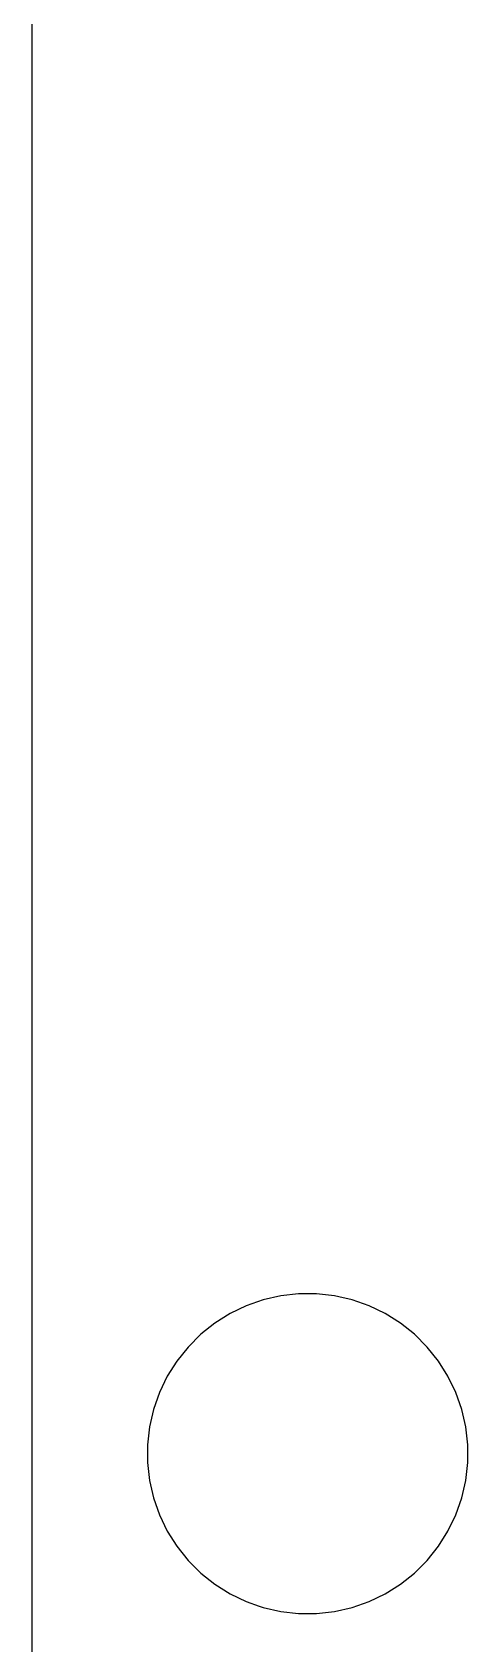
# Model space of a CAD drawing. Header units: inches. Extents: x 6.57 to 9.79, y -8.72 to -3.17.
# Drawn here: x 6.57 to 6.827, y -6.067 to -5.114 of the extents above; entities that cross this region are included whole.
import ezdxf

# ---------------------------------------------------------------- set-up
doc = ezdxf.new("R2010")
doc.units = ezdxf.units.IN
doc.header["$MEASUREMENT"] = 0
doc.layers.add('F.Cu', color=13, linetype='CONTINUOUS', true_color=0xc83434)

msp = doc.modelspace()

# ---------------------------------------------------------------- linework, layer by layer
at = {"layer": 'F.Cu', "linetype": 'CONTINUOUS'}
for p, q in [((6.5697, -5.94942), (6.5697, -3.32146)), ((6.5697, -5.94942), (6.5697, -3.32146)), ((6.5697, -5.22296), (6.5697, -3.32146)), ((6.5697, -5.22296), (6.5697, -3.32146)), ((6.5697, -5.6469), (6.5697, -5.22296)), ((6.5697, -5.94942), (6.5697, -5.22296)), ((6.5697, -5.78938), (6.5697, -5.6469)), ((6.5697, -5.94942), (6.5697, -5.78938)), ((6.72698, -5.86022), (6.71643, -5.86141)), ((6.72698, -5.86022), (6.71643, -5.86141)), ((6.72698, -5.86022), (6.71643, -5.86141)), ((6.72698, -5.86022), (6.71643, -5.86141)), ((6.73759, -5.86022), (6.72698, -5.86022)), ((6.72698, -5.86022), (6.72698, -5.86022)), ((6.73759, -5.86022), (6.72698, -5.86022)), ((6.72698, -5.86022), (6.72698, -5.86022)), ((6.73759, -5.86022), (6.72698, -5.86022)), ((6.72698, -5.86022), (6.72698, -5.86022)), ((6.73759, -5.86022), (6.72698, -5.86022)), ((6.72698, -5.86022), (6.72698, -5.86022)), ((6.74814, -5.86141), (6.73759, -5.86022)), ((6.73759, -5.86022), (6.73759, -5.86022)), ((6.74814, -5.86141), (6.73759, -5.86022)), ((6.73759, -5.86022), (6.73759, -5.86022)), ((6.74814, -5.86141), (6.73759, -5.86022)), ((6.73759, -5.86022), (6.73759, -5.86022)), ((6.74814, -5.86141), (6.73759, -5.86022)), ((6.73759, -5.86022), (6.73759, -5.86022)), ((6.69606, -5.86727), (6.6865, -5.87188)), ((6.69606, -5.86727), (6.6865, -5.87188)), ((6.69606, -5.86727), (6.6865, -5.87188)), ((6.69606, -5.86727), (6.6865, -5.87188)), ((6.70608, -5.86377), (6.69606, -5.86727)), ((6.70608, -5.86377), (6.69606, -5.86727)), ((6.70608, -5.86377), (6.69606, -5.86727)), ((6.70608, -5.86377), (6.69606, -5.86727)), ((6.71643, -5.86141), (6.70608, -5.86377)), ((6.71643, -5.86141), (6.70608, -5.86377)), ((6.71643, -5.86141), (6.70608, -5.86377)), ((6.71643, -5.86141), (6.70608, -5.86377)), ((6.70608, -5.86377), (6.70608, -5.86377)), ((6.70608, -5.86377), (6.70608, -5.86377)), ((6.70608, -5.86377), (6.70608, -5.86377)), ((6.70608, -5.86377), (6.70608, -5.86377)), ((6.71643, -5.86141), (6.71643, -5.86141)), ((6.71643, -5.86141), (6.71643, -5.86141)), ((6.71643, -5.86141), (6.71643, -5.86141)), ((6.71643, -5.86141), (6.71643, -5.86141)), ((6.74814, -5.86141), (6.74814, -5.86141)), ((6.74814, -5.86141), (6.74814, -5.86141)), ((6.74814, -5.86141), (6.74814, -5.86141)), ((6.74814, -5.86141), (6.74814, -5.86141)), ((6.74814, -5.86141), (6.74814, -5.86141)), ((6.74814, -5.86141), (6.74814, -5.86141)), ((6.74814, -5.86141), (6.74814, -5.86141)), ((6.74814, -5.86141), (6.74814, -5.86141)), ((6.75073, -5.862), (6.74814, -5.86141)), ((6.75073, -5.862), (6.74814, -5.86141)), ((6.75073, -5.862), (6.74814, -5.86141)), ((6.75073, -5.862), (6.74814, -5.86141)), ((6.75849, -5.86377), (6.75073, -5.862)), ((6.75849, -5.86377), (6.75073, -5.862)), ((6.75849, -5.86377), (6.75073, -5.862)), ((6.75849, -5.86377), (6.75073, -5.862)), ((6.76851, -5.86727), (6.75849, -5.86377)), ((6.75849, -5.86377), (6.75849, -5.86377)), ((6.76851, -5.86727), (6.75849, -5.86377)), ((6.75849, -5.86377), (6.75849, -5.86377)), ((6.76851, -5.86727), (6.75849, -5.86377)), ((6.75849, -5.86377), (6.75849, -5.86377)), ((6.76851, -5.86727), (6.75849, -5.86377)), ((6.75849, -5.86377), (6.75849, -5.86377)), ((6.77807, -5.87188), (6.76851, -5.86727)), ((6.77807, -5.87188), (6.76851, -5.86727)), ((6.77807, -5.87188), (6.76851, -5.86727)), ((6.77807, -5.87188), (6.76851, -5.86727)), ((6.67751, -5.87753), (6.66921, -5.88414)), ((6.67751, -5.87753), (6.66921, -5.88414)), ((6.67751, -5.87753), (6.66921, -5.88414)), ((6.67751, -5.87753), (6.66921, -5.88414)), ((6.6865, -5.87188), (6.67751, -5.87753)), ((6.6865, -5.87188), (6.67751, -5.87753)), ((6.6865, -5.87188), (6.67751, -5.87753)), ((6.6865, -5.87188), (6.67751, -5.87753)), ((6.78706, -5.87753), (6.77807, -5.87188)), ((6.77807, -5.87188), (6.77807, -5.87188)), ((6.78706, -5.87753), (6.77807, -5.87188)), ((6.77807, -5.87188), (6.77807, -5.87188)), ((6.78706, -5.87753), (6.77807, -5.87188)), ((6.77807, -5.87188), (6.77807, -5.87188)), ((6.78706, -5.87753), (6.77807, -5.87188)), ((6.77807, -5.87188), (6.77807, -5.87188)), ((6.79536, -5.88414), (6.78706, -5.87753)), ((6.79536, -5.88414), (6.78706, -5.87753)), ((6.79536, -5.88414), (6.78706, -5.87753)), ((6.79536, -5.88414), (6.78706, -5.87753)), ((6.66921, -5.88414), (6.6617, -5.89165)), ((6.66921, -5.88414), (6.6617, -5.89165)), ((6.66921, -5.88414), (6.6617, -5.89165)), ((6.66921, -5.88414), (6.6617, -5.89165)), ((6.80286, -5.89165), (6.79536, -5.88414)), ((6.80286, -5.89165), (6.79536, -5.88414)), ((6.80286, -5.89165), (6.79536, -5.88414)), ((6.80286, -5.89165), (6.79536, -5.88414)), ((6.6617, -5.89165), (6.65509, -5.89995)), ((6.6617, -5.89165), (6.65509, -5.89995)), ((6.6617, -5.89165), (6.65509, -5.89995)), ((6.6617, -5.89165), (6.65509, -5.89995)), ((6.80948, -5.89995), (6.80286, -5.89165)), ((6.80948, -5.89995), (6.80286, -5.89165)), ((6.80948, -5.89995), (6.80286, -5.89165)), ((6.80948, -5.89995), (6.80286, -5.89165)), ((6.65509, -5.89995), (6.64944, -5.90894)), ((6.65509, -5.89995), (6.64944, -5.90894)), ((6.65509, -5.89995), (6.64944, -5.90894)), ((6.65509, -5.89995), (6.64944, -5.90894)), ((6.81513, -5.90894), (6.80948, -5.89995)), ((6.81513, -5.90894), (6.80948, -5.89995)), ((6.81513, -5.90894), (6.80948, -5.89995)), ((6.81513, -5.90894), (6.80948, -5.89995)), ((6.64944, -5.90894), (6.64483, -5.9185)), ((6.64944, -5.90894), (6.64483, -5.9185)), ((6.64944, -5.90894), (6.64483, -5.9185)), ((6.64944, -5.90894), (6.64483, -5.9185)), ((6.81973, -5.9185), (6.81513, -5.90894)), ((6.81973, -5.9185), (6.81513, -5.90894)), ((6.81973, -5.9185), (6.81513, -5.90894)), ((6.81973, -5.9185), (6.81513, -5.90894)), ((6.64483, -5.9185), (6.64133, -5.92852)), ((6.64483, -5.9185), (6.64133, -5.92852)), ((6.64483, -5.9185), (6.64133, -5.92852)), ((6.64483, -5.9185), (6.64133, -5.92852)), ((6.82324, -5.92852), (6.81973, -5.9185)), ((6.82324, -5.92852), (6.81973, -5.9185)), ((6.82324, -5.92852), (6.81973, -5.9185)), ((6.82324, -5.92852), (6.81973, -5.9185)), ((6.64133, -5.92852), (6.63896, -5.93887)), ((6.64133, -5.92852), (6.63896, -5.93887)), ((6.64133, -5.92852), (6.63896, -5.93887)), ((6.64133, -5.92852), (6.63896, -5.93887)), ((6.64133, -5.92852), (6.64133, -5.92852)), ((6.64133, -5.92852), (6.64133, -5.92852)), ((6.64133, -5.92852), (6.64133, -5.92852)), ((6.64133, -5.92852), (6.64133, -5.92852)), ((6.8256, -5.93887), (6.82324, -5.92852)), ((6.8256, -5.93887), (6.82324, -5.92852)), ((6.8256, -5.93887), (6.82324, -5.92852)), ((6.8256, -5.93887), (6.82324, -5.92852)), ((6.63896, -5.93887), (6.63778, -5.94942)), ((6.63896, -5.93887), (6.63778, -5.94942)), ((6.63896, -5.93887), (6.63778, -5.94942)), ((6.63896, -5.93887), (6.63778, -5.94942)), ((6.63896, -5.93887), (6.63896, -5.93887)), ((6.63896, -5.93887), (6.63896, -5.93887)), ((6.63896, -5.93887), (6.63896, -5.93887)), ((6.63896, -5.93887), (6.63896, -5.93887)), ((6.82679, -5.94942), (6.8256, -5.93887)), ((6.82679, -5.94942), (6.8256, -5.93887)), ((6.82679, -5.94942), (6.8256, -5.93887)), ((6.82679, -5.94942), (6.8256, -5.93887)), ((6.5697, -6.57628), (6.5697, -5.94942)), ((6.5697, -6.33548), (6.5697, -5.94942)), ((6.5697, -6.09877), (6.5697, -5.94942)), ((6.5697, -6.33548), (6.5697, -5.94942)), ((6.63778, -5.94942), (6.63778, -5.96003)), ((6.63778, -5.94942), (6.63778, -5.96003)), ((6.63778, -5.94942), (6.63778, -5.96003)), ((6.63778, -5.94942), (6.63778, -5.96003)), ((6.82679, -5.96003), (6.82679, -5.94942)), ((6.82679, -5.96003), (6.82679, -5.94942)), ((6.82679, -5.96003), (6.82679, -5.94942)), ((6.82679, -5.94942), (6.82679, -5.94942)), ((6.82679, -5.96003), (6.82679, -5.94942)), ((6.63778, -5.96003), (6.63896, -5.97058)), ((6.63778, -5.96003), (6.63896, -5.97058)), ((6.63778, -5.96003), (6.63896, -5.97058)), ((6.63778, -5.96003), (6.63896, -5.97058)), ((6.8256, -5.97058), (6.82679, -5.96003)), ((6.8256, -5.97058), (6.82679, -5.96003)), ((6.8256, -5.97058), (6.82679, -5.96003)), ((6.8256, -5.97058), (6.82679, -5.96003)), ((6.63896, -5.97058), (6.63896, -5.97058)), ((6.63896, -5.97058), (6.64133, -5.98093)), ((6.63896, -5.97058), (6.63896, -5.97058)), ((6.63896, -5.97058), (6.64133, -5.98093)), ((6.63896, -5.97058), (6.63896, -5.97058)), ((6.63896, -5.97058), (6.64133, -5.98093)), ((6.63896, -5.97058), (6.63896, -5.97058)), ((6.63896, -5.97058), (6.64133, -5.98093)), ((6.82324, -5.98093), (6.8256, -5.97058)), ((6.82324, -5.98093), (6.8256, -5.97058)), ((6.82324, -5.98093), (6.8256, -5.97058)), ((6.82324, -5.98093), (6.8256, -5.97058)), ((6.64133, -5.98093), (6.64133, -5.98093)), ((6.64133, -5.98093), (6.64483, -5.99095)), ((6.64133, -5.98093), (6.64133, -5.98093)), ((6.64133, -5.98093), (6.64483, -5.99095)), ((6.64133, -5.98093), (6.64133, -5.98093)), ((6.64133, -5.98093), (6.64483, -5.99095)), ((6.64133, -5.98093), (6.64133, -5.98093)), ((6.64133, -5.98093), (6.64483, -5.99095)), ((6.81973, -5.99095), (6.82324, -5.98093)), ((6.81973, -5.99095), (6.82324, -5.98093)), ((6.81973, -5.99095), (6.82324, -5.98093)), ((6.81973, -5.99095), (6.82324, -5.98093)), ((6.64483, -5.99095), (6.64944, -6.00051)), ((6.64483, -5.99095), (6.64944, -6.00051)), ((6.64483, -5.99095), (6.64944, -6.00051)), ((6.64483, -5.99095), (6.64944, -6.00051)), ((6.81513, -6.00051), (6.81973, -5.99095)), ((6.81513, -6.00051), (6.81973, -5.99095)), ((6.81513, -6.00051), (6.81973, -5.99095)), ((6.81513, -6.00051), (6.81973, -5.99095)), ((6.64944, -6.00051), (6.64944, -6.00051)), ((6.64944, -6.00051), (6.65509, -6.0095)), ((6.64944, -6.00051), (6.64944, -6.00051)), ((6.64944, -6.00051), (6.65509, -6.0095)), ((6.64944, -6.00051), (6.64944, -6.00051)), ((6.64944, -6.00051), (6.65509, -6.0095)), ((6.64944, -6.00051), (6.64944, -6.00051)), ((6.64944, -6.00051), (6.65509, -6.0095)), ((6.80948, -6.0095), (6.81513, -6.00051)), ((6.80948, -6.0095), (6.81513, -6.00051)), ((6.80948, -6.0095), (6.81513, -6.00051)), ((6.80948, -6.0095), (6.81513, -6.00051)), ((6.65509, -6.0095), (6.6617, -6.0178)), ((6.65509, -6.0095), (6.6617, -6.0178)), ((6.65509, -6.0095), (6.6617, -6.0178)), ((6.65509, -6.0095), (6.6617, -6.0178)), ((6.80286, -6.0178), (6.80948, -6.0095)), ((6.80286, -6.0178), (6.80948, -6.0095)), ((6.80286, -6.0178), (6.80948, -6.0095)), ((6.80286, -6.0178), (6.80948, -6.0095)), ((6.6617, -6.0178), (6.66921, -6.0253)), ((6.6617, -6.0178), (6.66921, -6.0253)), ((6.6617, -6.0178), (6.66921, -6.0253)), ((6.6617, -6.0178), (6.66921, -6.0253)), ((6.79536, -6.0253), (6.80286, -6.0178)), ((6.79536, -6.0253), (6.80286, -6.0178)), ((6.79536, -6.0253), (6.80286, -6.0178)), ((6.79536, -6.0253), (6.80286, -6.0178)), ((6.66921, -6.0253), (6.67751, -6.03192)), ((6.66921, -6.0253), (6.67751, -6.03192)), ((6.66921, -6.0253), (6.67751, -6.03192)), ((6.66921, -6.0253), (6.67751, -6.03192)), ((6.67751, -6.03192), (6.6865, -6.03757)), ((6.67751, -6.03192), (6.6865, -6.03757)), ((6.67751, -6.03192), (6.6865, -6.03757)), ((6.67751, -6.03192), (6.6865, -6.03757)), ((6.77807, -6.03757), (6.78706, -6.03192)), ((6.77807, -6.03757), (6.78706, -6.03192)), ((6.77807, -6.03757), (6.78706, -6.03192)), ((6.77807, -6.03757), (6.78706, -6.03192)), ((6.78706, -6.03192), (6.79536, -6.0253)), ((6.78706, -6.03192), (6.79536, -6.0253)), ((6.78706, -6.03192), (6.79536, -6.0253)), ((6.78706, -6.03192), (6.79536, -6.0253)), ((6.6865, -6.03757), (6.69606, -6.04218)), ((6.6865, -6.03757), (6.69606, -6.04218)), ((6.6865, -6.03757), (6.69606, -6.04218)), ((6.6865, -6.03757), (6.69606, -6.04218)), ((6.76851, -6.04218), (6.77807, -6.03757)), ((6.76851, -6.04218), (6.77807, -6.03757)), ((6.76851, -6.04218), (6.77807, -6.03757)), ((6.76851, -6.04218), (6.77807, -6.03757)), ((6.69606, -6.04218), (6.70358, -6.04481)), ((6.69606, -6.04218), (6.70358, -6.04481)), ((6.69606, -6.04218), (6.70358, -6.04481)), ((6.69606, -6.04218), (6.70358, -6.04481)), ((6.70358, -6.04481), (6.70608, -6.04568)), ((6.70358, -6.04481), (6.70608, -6.04568)), ((6.70358, -6.04481), (6.70608, -6.04568)), ((6.70358, -6.04481), (6.70608, -6.04568)), ((6.70608, -6.04568), (6.70608, -6.04568)), ((6.70608, -6.04568), (6.70608, -6.04568)), ((6.70608, -6.04568), (6.70608, -6.04568)), ((6.70608, -6.04568), (6.71643, -6.04804)), ((6.70608, -6.04568), (6.70608, -6.04568)), ((6.70608, -6.04568), (6.70608, -6.04568)), ((6.70608, -6.04568), (6.70608, -6.04568)), ((6.70608, -6.04568), (6.71643, -6.04804)), ((6.70608, -6.04568), (6.70608, -6.04568)), ((6.70608, -6.04568), (6.70608, -6.04568)), ((6.70608, -6.04568), (6.70608, -6.04568)), ((6.70608, -6.04568), (6.71643, -6.04804)), ((6.70608, -6.04568), (6.70608, -6.04568)), ((6.70608, -6.04568), (6.70608, -6.04568)), ((6.70608, -6.04568), (6.70608, -6.04568)), ((6.70608, -6.04568), (6.71643, -6.04804)), ((6.71643, -6.04804), (6.72698, -6.04923)), ((6.71643, -6.04804), (6.72698, -6.04923)), ((6.71643, -6.04804), (6.72698, -6.04923)), ((6.71643, -6.04804), (6.72698, -6.04923)), ((6.72698, -6.04923), (6.72698, -6.04923)), ((6.72698, -6.04923), (6.72698, -6.04923)), ((6.72698, -6.04923), (6.73759, -6.04923)), ((6.72698, -6.04923), (6.72698, -6.04923)), ((6.72698, -6.04923), (6.72698, -6.04923)), ((6.72698, -6.04923), (6.73759, -6.04923)), ((6.72698, -6.04923), (6.72698, -6.04923)), ((6.72698, -6.04923), (6.72698, -6.04923)), ((6.72698, -6.04923), (6.73759, -6.04923)), ((6.72698, -6.04923), (6.72698, -6.04923)), ((6.72698, -6.04923), (6.72698, -6.04923)), ((6.72698, -6.04923), (6.73759, -6.04923)), ((6.73759, -6.04923), (6.74814, -6.04804)), ((6.73759, -6.04923), (6.74814, -6.04804)), ((6.73759, -6.04923), (6.74814, -6.04804)), ((6.73759, -6.04923), (6.74814, -6.04804)), ((6.73759, -6.04923), (6.73759, -6.04923)), ((6.73759, -6.04923), (6.73759, -6.04923)), ((6.73759, -6.04923), (6.73759, -6.04923)), ((6.73759, -6.04923), (6.73759, -6.04923)), ((6.74814, -6.04804), (6.75849, -6.04568)), ((6.74814, -6.04804), (6.75849, -6.04568)), ((6.74814, -6.04804), (6.75849, -6.04568)), ((6.74814, -6.04804), (6.75849, -6.04568)), ((6.75849, -6.04568), (6.76851, -6.04218)), ((6.75849, -6.04568), (6.76851, -6.04218)), ((6.75849, -6.04568), (6.76851, -6.04218)), ((6.75849, -6.04568), (6.76851, -6.04218))]:
    msp.add_line(p, q, dxfattribs=at)

doc.saveas('drawing.dxf')
